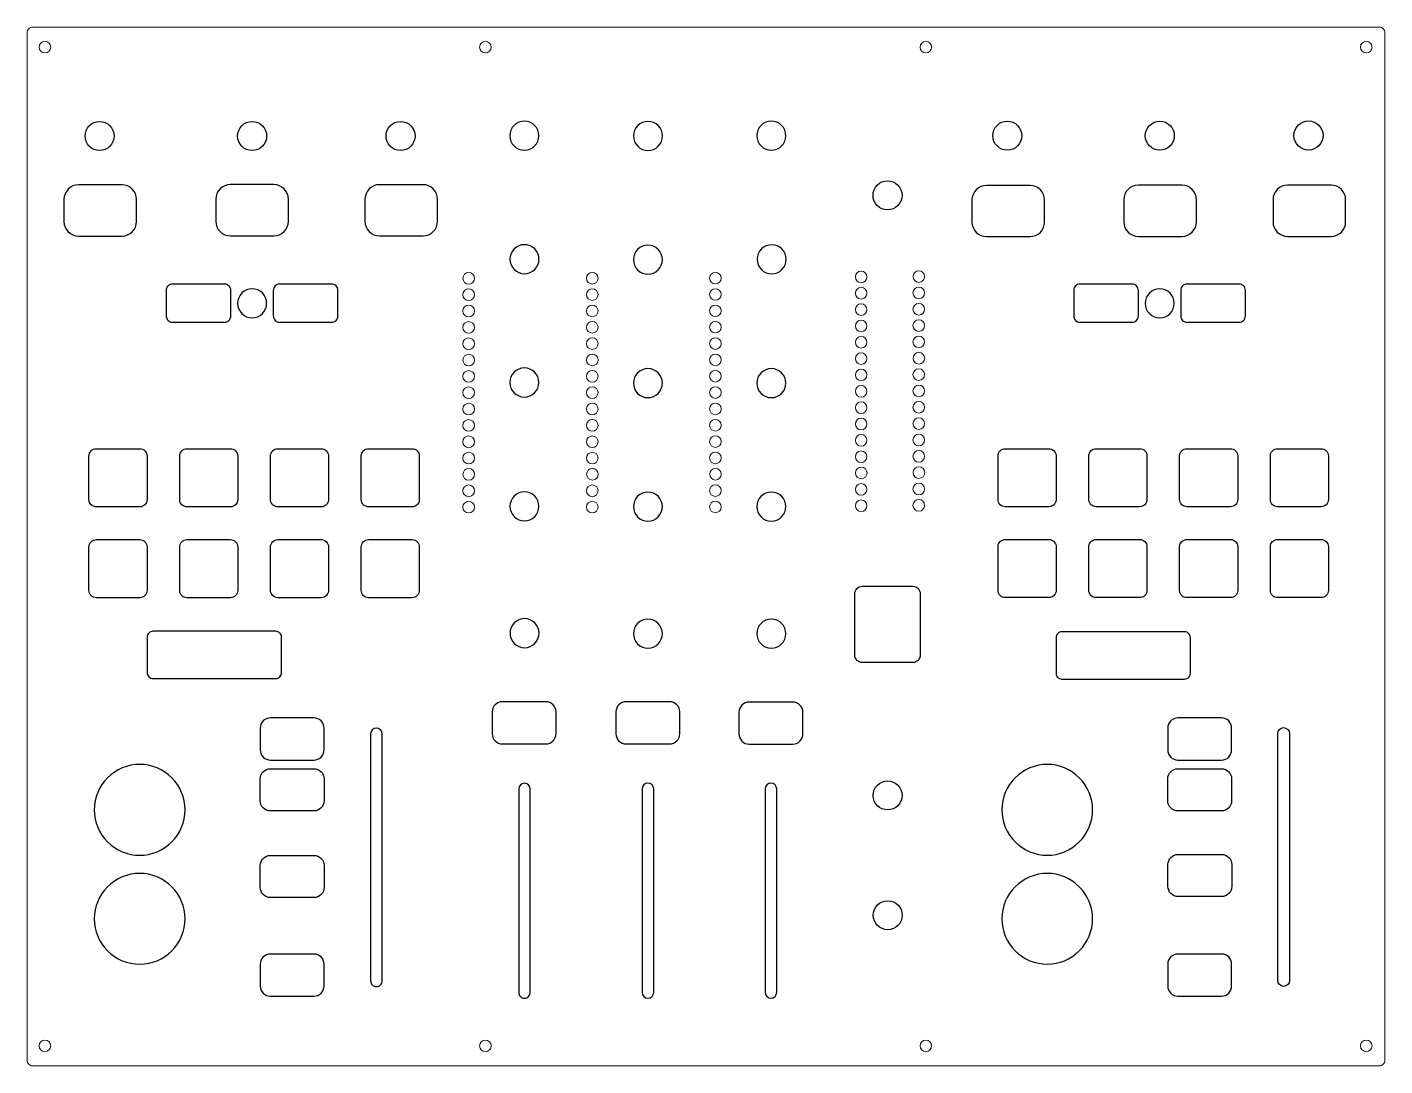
# Model space of a CAD drawing. Header units: millimetres. Extents: x 12 to 386, y 6 to 292.
import ezdxf

# ---------------------------------------------------------------- set-up
doc = ezdxf.new("R2010")
doc.units = ezdxf.units.MM
doc.layers.get('0').update_dxf_attribs({"color": 6, "lineweight": 25, "true_color": 0xff00ff})
doc.layers.add('DRILLS', color=3, linetype='Continuous', lineweight=5, true_color=0x00ff00)
doc.layers.add('LAYER_AUX', color=2, linetype='Continuous', lineweight=5, true_color=0xffff00)

msp = doc.modelspace()

# ---------------------------------------------------------------- linework, layer by layer
for points in [[(148.96, 266.12, 0.414214), (144.96, 262.12, 0.414214), (148.96, 258.12, 0.414214), (152.96, 262.12, 0.414214)], [(183.01, 266.05, 0.414214), (179.01, 262.05, 0.414214), (183.01, 258.05, 0.414214), (187.01, 262.05, 0.414214)], [(217.01, 266.11, 0.414214), (213.01, 262.11, 0.414214), (217.01, 258.11, 0.414214), (221.01, 262.11, 0.414214)], [(42.13, 244.57, 0.414214), (38.13, 248.57), (26.13, 248.57, 0.414214), (22.13, 244.57), (22.13, 238.48, 0.414214), (26.13, 234.48), (38.13, 234.48, 0.414214), (42.13, 238.48)], [(83.96, 244.64, 0.414214), (79.96, 248.64), (67.96, 248.64, 0.414214), (63.96, 244.64), (63.96, 238.55, 0.414214), (67.96, 234.55), (79.96, 234.55, 0.414214), (83.96, 238.55)], [(125.06, 244.62, 0.414214), (121.06, 248.62), (109.06, 248.62, 0.414214), (105.06, 244.62), (105.06, 238.53, 0.414214), (109.06, 234.53), (121.06, 234.53, 0.414214), (125.06, 238.53)], [(292.27, 244.42, 0.414214), (288.27, 248.42), (276.27, 248.42, 0.414214), (272.27, 244.42), (272.27, 238.33, 0.414214), (276.27, 234.33), (288.27, 234.33, 0.414214), (292.27, 238.33)], [(334.1, 244.49, 0.414214), (330.1, 248.49), (318.1, 248.49, 0.414214), (314.1, 244.49), (314.1, 238.4, 0.414214), (318.1, 234.4), (330.1, 234.4, 0.414214), (334.1, 238.4)], [(375.2, 244.48, 0.414214), (371.2, 248.48), (359.2, 248.48, 0.414214), (355.2, 244.48), (355.2, 238.39, 0.414214), (359.2, 234.39), (371.2, 234.39, 0.414214), (375.2, 238.39)], [(148.99, 232.11, 0.414214), (144.99, 228.11, 0.414214), (148.99, 224.11, 0.414214), (152.99, 228.11, 0.414214)], [(183, 231.99, 0.414214), (179, 227.99, 0.414214), (183, 223.99, 0.414214), (187, 227.99, 0.414214)], [(217.1, 232.09, 0.414214), (213.1, 228.09, 0.414214), (217.1, 224.09, 0.414214), (221.1, 228.09, 0.414214)], [(66.35, 221.26), (52.05, 221.26, 0.414214), (50.3, 219.51), (50.3, 212.51, 0.414214), (52.05, 210.76), (66.35, 210.76, 0.414214), (68.1, 212.51), (68.1, 219.51, 0.414214)], [(95.85, 210.76, 0.414214), (97.6, 212.51), (97.6, 219.51, 0.414214), (95.85, 221.26), (81.55, 221.26, 0.414214), (79.8, 219.51), (79.8, 212.51, 0.414214), (81.55, 210.76)], [(316.35, 210.76, 0.414214), (318.1, 212.51), (318.1, 219.51, 0.414214), (316.35, 221.26), (302.05, 221.26, 0.414214), (300.3, 219.51), (300.3, 212.51, 0.414214), (302.05, 210.76)], [(331.54, 221.26, 0.414214), (329.79, 219.51), (329.79, 212.51, 0.414214), (331.54, 210.76), (345.84, 210.76, 0.414214), (347.59, 212.51), (347.59, 219.51, 0.414214), (345.84, 221.26)], [(73.97, 219.98, 0.414214), (69.97, 215.98, 0.414214), (73.97, 211.98, 0.414214), (77.97, 215.98, 0.414214)], [(323.99, 219.94, 0.414214), (319.99, 215.94, 0.414214), (323.99, 211.94, 0.414214), (327.99, 215.94, 0.414214)], [(148.95, 198.16, 0.414214), (144.95, 194.16, 0.414214), (148.95, 190.16, 0.414214), (152.95, 194.16, 0.414214)], [(183, 197.99, 0.414214), (179, 193.99, 0.414214), (183, 189.99, 0.414214), (187, 193.99, 0.414214)], [(217, 197.99, 0.414214), (213, 193.99, 0.414214), (217, 189.99, 0.414214), (221, 193.99, 0.414214)], [(43.02, 175.91, -0.414214), (45.02, 173.91), (45.02, 161.91, -0.414214), (43.02, 159.91), (31.02, 159.91, -0.414214), (29.02, 161.91), (29.02, 173.91, -0.414214), (31.02, 175.91)], [(68.02, 175.91, -0.414214), (70.02, 173.91), (70.02, 161.91, -0.414214), (68.02, 159.91), (56.02, 159.91, -0.414214), (54.02, 161.91), (54.02, 173.91, -0.414214), (56.02, 175.91)], [(81.02, 159.91, -0.414214), (79.02, 161.91), (79.02, 173.91, -0.414214), (81.02, 175.91), (93.02, 175.91, -0.414214), (95.02, 173.91), (95.02, 161.91, -0.414214), (93.02, 159.91)], [(118.02, 175.91, -0.414214), (120.02, 173.91), (120.02, 161.91, -0.414214), (118.02, 159.91), (106.02, 159.91, -0.414214), (104.02, 161.91), (104.02, 173.91, -0.414214), (106.02, 175.91)], [(281.46, 175.93), (293.46, 175.93, -0.414214), (295.46, 173.93), (295.46, 161.93, -0.414214), (293.46, 159.93), (281.46, 159.93, -0.414214), (279.46, 161.93), (279.46, 173.93, -0.414214)], [(318.46, 159.93), (306.46, 159.93, -0.414214), (304.46, 161.93), (304.46, 173.93, -0.414214), (306.46, 175.93), (318.46, 175.93, -0.414214), (320.46, 173.93), (320.46, 161.93, -0.414214)], [(329.46, 173.93, -0.414214), (331.46, 175.93), (343.46, 175.93, -0.414214), (345.46, 173.93), (345.46, 161.93, -0.414214), (343.46, 159.93), (331.46, 159.93, -0.414214), (329.46, 161.93)], [(368.46, 159.93), (356.46, 159.93, -0.414214), (354.46, 161.93), (354.46, 173.93, -0.414214), (356.46, 175.93), (368.46, 175.93, -0.414214), (370.46, 173.93), (370.46, 161.93, -0.414214)], [(148.98, 164.07, 0.414214), (144.98, 160.07, 0.414214), (148.98, 156.07, 0.414214), (152.98, 160.07, 0.414214)], [(183, 163.99, 0.414214), (179, 159.99, 0.414214), (183, 155.99, 0.414214), (187, 159.99, 0.414214)], [(217, 163.99, 0.414214), (213, 159.99, 0.414214), (217, 155.99, 0.414214), (221, 159.99, 0.414214)], [(31.02, 150.91), (43.02, 150.91, -0.414214), (45.02, 148.91), (45.02, 136.91, -0.414214), (43.02, 134.91), (31.02, 134.91, -0.414214), (29.02, 136.91), (29.02, 148.91, -0.414214)], [(70.02, 148.91), (70.02, 136.91, -0.414214), (68.02, 134.91), (56.02, 134.91, -0.414214), (54.02, 136.91), (54.02, 148.91, -0.414214), (56.02, 150.91), (68.02, 150.91, -0.414214)], [(95.02, 148.91), (95.02, 136.91, -0.414214), (93.02, 134.91), (81.02, 134.91, -0.414214), (79.02, 136.91), (79.02, 148.91, -0.414214), (81.02, 150.91), (93.02, 150.91, -0.414214)], [(120.02, 148.91), (120.02, 136.91, -0.414214), (118.02, 134.91), (106.02, 134.91, -0.414214), (104.02, 136.91), (104.02, 148.91, -0.414214), (106.02, 150.91), (118.02, 150.91, -0.414214)], [(281.46, 134.93, -0.414214), (279.46, 136.93), (279.46, 148.93, -0.414214), (281.46, 150.93), (293.46, 150.93, -0.414214), (295.46, 148.93), (295.46, 136.93, -0.414214), (293.46, 134.93)], [(304.46, 148.93, -0.414214), (306.46, 150.93), (318.46, 150.93, -0.414214), (320.46, 148.93), (320.46, 136.93, -0.414214), (318.46, 134.93), (306.46, 134.93, -0.414214), (304.46, 136.93)], [(343.46, 150.93, -0.414214), (345.46, 148.93), (345.46, 136.93, -0.414214), (343.46, 134.93), (331.46, 134.93, -0.414214), (329.46, 136.93), (329.46, 148.93, -0.414214), (331.46, 150.93)], [(354.46, 136.93), (354.46, 148.93, -0.414214), (356.46, 150.93), (368.46, 150.93, -0.414214), (370.46, 148.93), (370.46, 136.93, -0.414214), (368.46, 134.93), (356.46, 134.93, -0.414214)], [(258, 119.06, -0.414214), (256, 117.06), (242, 117.06, -0.414214), (240, 119.06), (240, 136.06, -0.414214), (242, 138.06), (256, 138.06, -0.414214), (258, 136.06)], [(149.01, 129.14, 0.414214), (145.01, 125.14, 0.414214), (149.01, 121.14, 0.414214), (153.01, 125.14, 0.414214)], [(183, 128.99, 0.414214), (179, 124.99, 0.414214), (183, 120.99, 0.414214), (187, 124.99, 0.414214)], [(217, 128.99, 0.414214), (213, 124.99, 0.414214), (217, 120.99, 0.414214), (221, 124.99, 0.414214)], [(46.65, 112.65), (80.45, 112.65, 0.414214), (82.05, 114.25), (82.05, 124.05, 0.414214), (80.45, 125.65), (46.65, 125.65, 0.414214), (45.05, 124.05), (45.05, 114.25, 0.414214)], [(297.02, 112.49), (330.82, 112.49, 0.414214), (332.42, 114.09), (332.42, 123.89, 0.414214), (330.82, 125.49), (297.02, 125.49, 0.414214), (295.42, 123.89), (295.42, 114.09, 0.414214)], [(140.09, 103.45), (140.09, 97.45, 0.414214), (142.89, 94.65), (154.89, 94.65, 0.414214), (157.69, 97.45), (157.69, 103.45, 0.414214), (154.89, 106.25), (142.89, 106.25, 0.414214)], [(174.19, 103.45), (174.19, 97.45, 0.414214), (176.99, 94.65), (188.99, 94.65, 0.414214), (191.79, 97.45), (191.79, 103.45, 0.414214), (188.99, 106.25), (176.99, 106.25, 0.414214)], [(208.09, 103.37), (208.09, 97.37, 0.414214), (210.89, 94.57), (222.89, 94.57, 0.414214), (225.69, 97.37), (225.69, 103.37, 0.414214), (222.89, 106.17), (210.89, 106.17, 0.414214)], [(76.2, 98.99), (76.2, 92.99, 0.414214), (79, 90.19), (91, 90.19, 0.414214), (93.8, 92.99), (93.8, 98.99, 0.414214), (91, 101.79), (79, 101.79, 0.414214)], [(343.8, 92.99), (343.8, 98.99, 0.414214), (341, 101.79), (329, 101.79, 0.414214), (326.2, 98.99), (326.2, 92.99, 0.414214), (329, 90.19), (341, 90.19, 0.414214)], [(106.6, 29.4, 0.414214), (108.2, 27.8, 0.414214), (109.8, 29.4), (109.8, 97.4, 1), (106.6, 97.4)], [(356.5, 29.5), (356.5, 97.5, -1), (359.73, 97.51), (359.73, 29.51, -1)], [(43, 88.99, 0.414214), (30.5, 76.49, 0.414214), (43, 63.99, 0.414214), (55.5, 76.49, 0.414214)], [(91, 76.19), (79, 76.19, -0.414214), (76.2, 78.99), (76.2, 84.99, -0.414214), (79, 87.79), (91, 87.79, -0.414214), (93.8, 84.99), (93.8, 78.99, -0.414214)], [(293, 88.99, 0.414214), (280.5, 76.49, 0.414214), (293, 63.99, 0.414214), (305.5, 76.49, 0.414214)], [(329, 76.19, -0.414214), (326.2, 78.99), (326.2, 84.99, -0.414214), (329, 87.79), (341, 87.79, -0.414214), (343.8, 84.99), (343.8, 78.99, -0.414214), (341, 76.19)], [(147.4, 26.23, 0.414214), (149, 24.63, 0.414214), (150.6, 26.2), (150.6, 82.2, 1), (147.4, 82.23)], [(181.4, 26.23, 1), (184.6, 26.23), (184.6, 82.23, 1), (181.4, 82.23)], [(215.29, 26.24, 1), (218.49, 26.24), (218.49, 82.24, 1), (215.29, 82.24)], [(91.01, 52.33), (79.01, 52.33, -0.414214), (76.21, 55.13), (76.21, 61.13, -0.414214), (79.01, 63.93), (91.01, 63.93, -0.414214), (93.81, 61.13), (93.81, 55.13, -0.414214)], [(329.04, 52.6, -0.414214), (326.24, 55.4), (326.24, 61.4, -0.414214), (329.04, 64.2), (341.04, 64.2, -0.414214), (343.84, 61.4), (343.84, 55.4, -0.414214), (341.04, 52.6)], [(43, 58.99, 0.414214), (30.5, 46.49, 0.414214), (43, 33.99, 0.414214), (55.5, 46.49, 0.414214)], [(293, 58.99, 0.414214), (280.5, 46.49, 0.414214), (293, 33.99, 0.414214), (305.5, 46.49, 0.414214)], [(76.2, 27.99, 0.414214), (79, 25.19), (91, 25.19, 0.414214), (93.8, 27.99), (93.8, 33.99, 0.414214), (91, 36.79), (79, 36.79, 0.414214), (76.2, 33.99)], [(343.8, 33.99, 0.414214), (341, 36.79), (329, 36.79, 0.414214), (326.2, 33.99), (326.2, 27.99, 0.414214), (329, 25.19), (341, 25.19, 0.414214), (343.8, 27.99)]]:
    msp.add_lwpolyline(points, format="xyb", close=True)
for centre in [(31.95, 262.03), (73.97, 262.02), (114.86, 262.04), (281.99, 262.12), (324.01, 262.11), (364.97, 262.17), (249.01, 245.69), (249.03, 80.46), (249.06, 47.46)]:
    msp.add_circle(centre, 4)
at = {"layer": 'DRILLS'}
for centre in [(16.89, 286.5), (138.23, 286.5), (259.56, 286.5), (380.89, 286.5), (133.63, 222.84), (167.68, 222.86), (201.59, 222.89), (241.75, 223.23), (257.63, 223.33), (133.62, 218.34), (167.67, 218.36), (201.58, 218.39), (241.74, 218.73), (257.62, 218.83), (133.62, 213.84), (167.67, 213.86), (201.58, 213.89), (241.74, 214.23), (257.62, 214.33), (133.62, 209.34), (167.67, 209.36), (201.58, 209.39), (241.74, 209.73), (257.62, 209.83), (133.62, 204.84), (167.67, 204.86), (201.58, 204.89), (241.74, 205.23), (257.62, 205.33), (167.69, 200.36), (201.6, 200.39), (241.75, 200.73), (257.64, 200.83), (133.63, 200.34), (133.62, 195.84), (167.67, 195.86), (201.58, 195.89), (241.74, 196.23), (257.62, 196.33), (133.62, 191.34), (167.67, 191.36), (201.58, 191.39), (241.74, 191.73), (257.62, 191.83), (133.62, 186.84), (167.67, 186.86), (201.58, 186.89), (241.74, 187.23), (257.62, 187.33), (133.62, 182.34), (167.67, 182.36), (201.58, 182.39), (241.74, 182.73), (257.62, 182.83), (241.74, 178.23), (257.62, 178.33), (133.62, 177.84), (167.67, 177.86), (201.58, 177.89), (133.62, 173.34), (167.67, 173.36), (201.58, 173.39), (241.74, 173.73), (257.62, 173.83), (133.65, 168.87), (167.71, 168.88), (201.62, 168.91), (241.77, 169.25), (257.65, 169.35), (133.62, 164.34), (167.67, 164.36), (201.58, 164.39), (241.74, 164.73), (257.62, 164.83), (133.62, 159.84), (167.67, 159.86), (201.58, 159.89), (241.74, 160.23), (257.62, 160.33), (16.89, 11.5), (138.23, 11.5), (259.56, 11.5), (380.89, 11.5)]:
    msp.add_circle(centre, 1.6, dxfattribs=at)
at = {"layer": 'LAYER_AUX'}
msp.add_lwpolyline([(199, 6), (13.5, 6, -0.414214), (12, 7.5), (12, 290.5, -0.414214), (13.5, 292), (199, 292), (384.5, 292, -0.414214), (386, 290.5), (386, 7.5, -0.414214), (384.5, 6)], format="xyb", close=True, dxfattribs=at)

doc.saveas('drawing.dxf')
